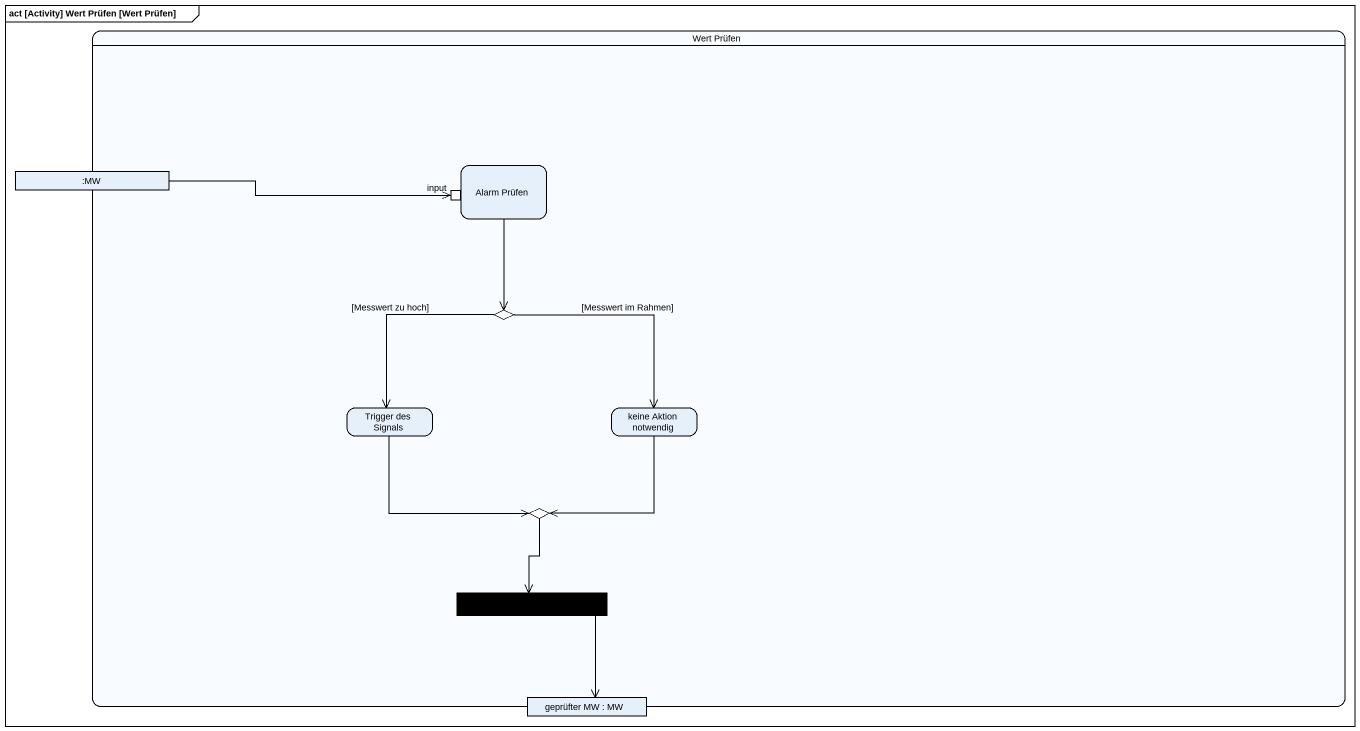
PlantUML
@startuml
mainframe act [Activity] Wert Prüfen [Wert Prüfen]
hide empty description
state "Wert Prüfen" as Wert_Prüfen {
  state ":MW" as MW <<object>>
  state "Alarm Prüfen" as Alarm_Prüfen {
    state input <<inputPin>>
  }
  state choice1 <<choice>>
  state "Trigger des Signals" as Trigger_des_Signals
  state "keine Aktion notwendig" as keine_Aktion_notwendig
  state choice2 <<choice>>
  state fork1 <<fork>>
  state "geprüfter MW : MW" as geprüfter_MW_MW <<object>>
}
MW -right-> input
Alarm_Prüfen --> choice1
choice1 --> Trigger_des_Signals : [Messwert zu hoch]
choice1 --> keine_Aktion_notwendig : [Messwert im Rahmen]
Trigger_des_Signals --> choice2
keine_Aktion_notwendig --> choice2
choice2 --> fork1
fork1 --> geprüfter_MW_MW
@enduml
